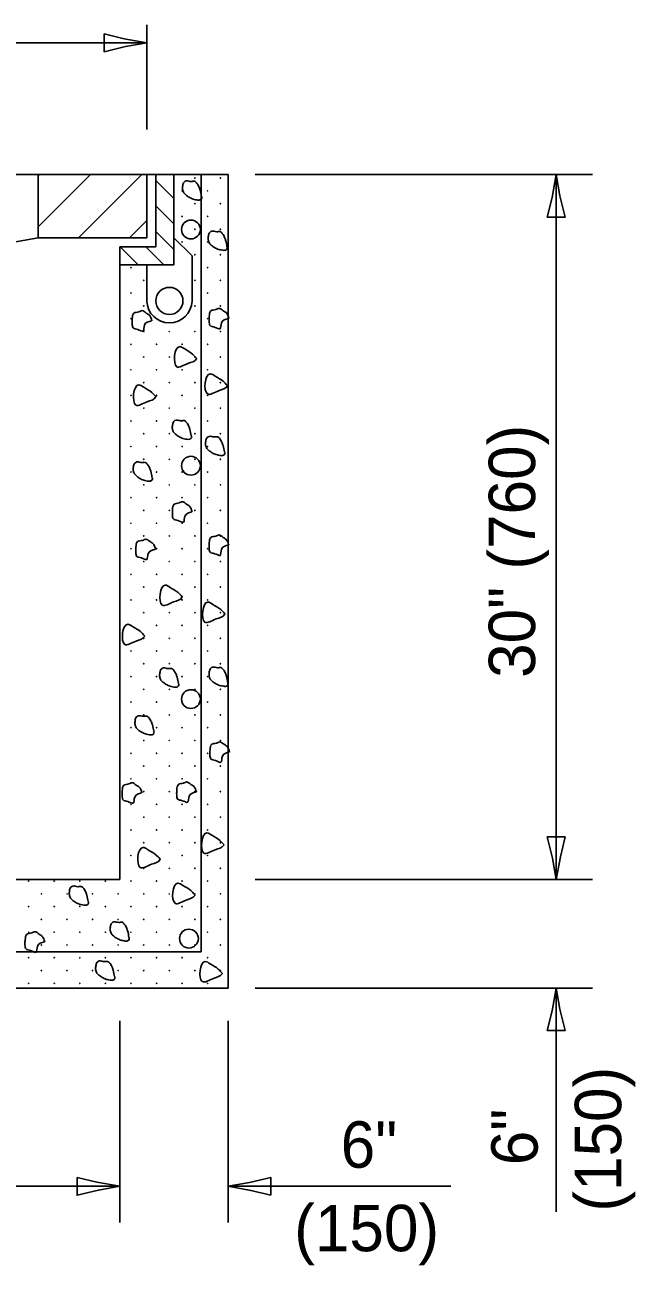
# Model space of a CAD drawing. Extents: x 0 to 2.83, y 0 to 1.83.
# Drawn here: x 2.1848 to 2.3518, y 0.9195 to 1.2591 of the extents above; entities that cross this region are included whole.
import ezdxf

# ---------------------------------------------------------------- set-up
doc = ezdxf.new("R2010")
doc.units = 0
doc.layers.add('RD_Pr_Roadway_Dimensions', color=7, linetype='Continuous')
doc.layers.add('RD_Pr_Roadway_Items', color=7, linetype='Continuous')

msp = doc.modelspace()

# ---------------------------------------------------------------- linework, layer by layer
at = {"layer": 'RD_Pr_Roadway_Dimensions'}
for p, q in [((2.21816, 1.23042), (2.21816, 1.25907)), ((2.01527, 1.25412), (2.21816, 1.25412)), ((2.34012, 1.21806), (2.24784, 1.21806)), ((2.33022, 1.02507), (2.33022, 1.21805)), ((2.34012, 1.02507), (2.24784, 1.02507)), ((2.34012, 0.99538), (2.24784, 0.99538)), ((2.33022, 0.99538), (2.33022, 0.93407)), ((2.21074, 0.93121), (2.21074, 0.98639)), ((2.24043, 0.93121), (2.24043, 0.98639)), ((2.0227, 0.9411), (2.21074, 0.9411)), ((2.24043, 0.9411), (2.3014, 0.9411))]:
    msp.add_line(p, q, dxfattribs=at)
for points in [[(2.2065, 1.25656), (2.20649, 1.25412), (2.20649, 1.25168), (2.21233, 1.25311), (2.21816, 1.25412), (2.21194, 1.25525)], [(2.32778, 1.20639), (2.33022, 1.20639), (2.33266, 1.20639), (2.33123, 1.21222), (2.33022, 1.21805), (2.32909, 1.21183)], [(2.33266, 1.03673), (2.33022, 1.03674), (2.32778, 1.03674), (2.32921, 1.0309), (2.33022, 1.02507), (2.33135, 1.03129)], [(2.32778, 0.98372), (2.33022, 0.98371), (2.33266, 0.98371), (2.33123, 0.98955), (2.33022, 0.99538), (2.32909, 0.98916)], [(2.19908, 0.94354), (2.19907, 0.9411), (2.19907, 0.93866), (2.20491, 0.94009), (2.21074, 0.9411), (2.20452, 0.94224)], [(2.25209, 0.93866), (2.25209, 0.9411), (2.25209, 0.94354), (2.24626, 0.94211), (2.24043, 0.9411), (2.24665, 0.93997)]]:
    msp.add_lwpolyline(points, close=True, dxfattribs=at)
at = {"layer": 'RD_Pr_Roadway_Items'}
for p, q in [((1.99301, 1.21806), (2.24043, 1.21806)), ((2.18847, 1.20075), (2.18847, 1.21806)), ((2.21816, 1.20075), (2.21816, 1.21806)), ((2.22064, 1.19827), (2.22064, 1.21806)), ((2.22558, 1.19332), (2.22558, 1.21806)), ((2.23302, 1.21806), (2.23302, 1.00527)), ((2.24043, 1.21806), (2.24043, 0.99538)), ((2.13157, 1.19085), (2.18847, 1.20075)), ((2.18847, 1.20075), (2.21816, 1.20075)), ((2.23056, 1.19579), (2.22558, 1.20075)), ((2.21074, 1.19827), (2.21074, 1.02507)), ((2.21074, 1.19827), (2.22064, 1.19827)), ((2.23054, 1.18342), (2.23056, 1.19579)), ((2.21074, 1.19332), (2.22558, 1.19332)), ((2.21816, 1.18342), (2.21816, 1.19332)), ((2.0227, 1.02507), (2.21074, 1.02507)), ((2.00043, 1.00527), (2.23302, 1.00527)), ((1.99301, 0.99538), (2.24043, 0.99538))]:
    msp.add_line(p, q, dxfattribs=at)
for points in [[(2.18847, 1.20378), (2.20275, 1.21806)], [(2.18847, 1.21777), (2.18877, 1.21806)], [(2.19943, 1.20075), (2.21676, 1.21806)], [(2.22558, 1.21154), (2.22064, 1.21648)], [(2.22558, 1.20455), (2.22064, 1.20949)], [(2.21342, 1.20075), (2.21816, 1.20548)], [(2.22558, 1.19754), (2.22064, 1.20248)], [(2.21581, 1.19332), (2.21086, 1.19827)], [(2.22282, 1.19332), (2.21786, 1.19827)]]:
    msp.add_lwpolyline(points, dxfattribs=at)
for centre, radius in [((2.23132, 1.21711), 0.0000495), ((2.23832, 1.21711), 0.0000495), ((2.22782, 1.21361), 0.0000495), ((2.23482, 1.21361), 0.0000495), ((2.23132, 1.21011), 0.0000495), ((2.23832, 1.21011), 0.0000495), ((2.23024, 1.20303), 0.00258), ((2.22782, 1.20661), 0.0000495), ((2.23482, 1.20661), 0.0000495), ((2.23132, 1.20311), 0.0000495), ((2.23832, 1.20311), 0.0000495), ((2.22782, 1.19961), 0.0000495), ((2.23482, 1.19961), 0.0000495), ((2.23132, 1.19611), 0.0000495), ((2.23832, 1.19611), 0.0000495), ((2.21383, 1.19261), 0.0000495), ((2.23482, 1.19261), 0.0000495), ((2.21733, 1.18912), 0.0000495), ((2.23132, 1.18912), 0.0000495), ((2.23832, 1.18912), 0.0000495), ((2.21383, 1.18562), 0.0000495), ((2.22435, 1.18349), 0.00371), ((2.23482, 1.18562), 0.0000495), ((2.21733, 1.18212), 0.0000495), ((2.23132, 1.18212), 0.0000495), ((2.23832, 1.18212), 0.0000495), ((2.21383, 1.17862), 0.0000495), ((2.23482, 1.17862), 0.0000495), ((2.21733, 1.17512), 0.0000495), ((2.22432, 1.17512), 0.0000495), ((2.23132, 1.17512), 0.0000495), ((2.23832, 1.17512), 0.0000495), ((2.21383, 1.17162), 0.0000495), ((2.22083, 1.17162), 0.0000495), ((2.22782, 1.17162), 0.0000495), ((2.23482, 1.17162), 0.0000495), ((2.21733, 1.16812), 0.0000495), ((2.22432, 1.16812), 0.0000495), ((2.23132, 1.16812), 0.0000495), ((2.23832, 1.16812), 0.0000495), ((2.21383, 1.16462), 0.0000495), ((2.22083, 1.16462), 0.0000495), ((2.22782, 1.16462), 0.0000495), ((2.23482, 1.16462), 0.0000495), ((2.21733, 1.16112), 0.0000495), ((2.22432, 1.16112), 0.0000495), ((2.23132, 1.16112), 0.0000495), ((2.23832, 1.16112), 0.0000495), ((2.21383, 1.15762), 0.0000495), ((2.22083, 1.15762), 0.0000495), ((2.22782, 1.15762), 0.0000495), ((2.23482, 1.15762), 0.0000495), ((2.21733, 1.15413), 0.0000495), ((2.22432, 1.15413), 0.0000495), ((2.23132, 1.15413), 0.0000495), ((2.23832, 1.15413), 0.0000495), ((2.21383, 1.15063), 0.0000495), ((2.22083, 1.15063), 0.0000495), ((2.22782, 1.15063), 0.0000495), ((2.23482, 1.15063), 0.0000495), ((2.21733, 1.14713), 0.0000495), ((2.22432, 1.14713), 0.0000495), ((2.23132, 1.14713), 0.0000495), ((2.23832, 1.14713), 0.0000495), ((2.21383, 1.14363), 0.0000495), ((2.22083, 1.14363), 0.0000495), ((2.23024, 1.13837), 0.00258), ((2.22782, 1.14363), 0.0000495), ((2.23482, 1.14363), 0.0000495), ((2.21733, 1.14013), 0.0000495), ((2.22432, 1.14013), 0.0000495), ((2.23132, 1.14013), 0.0000495), ((2.23832, 1.14013), 0.0000495), ((2.21383, 1.13663), 0.0000495), ((2.22083, 1.13663), 0.0000495), ((2.22782, 1.13663), 0.0000495), ((2.23482, 1.13663), 0.0000495), ((2.21733, 1.13313), 0.0000495), ((2.22432, 1.13313), 0.0000495), ((2.23132, 1.13313), 0.0000495), ((2.23832, 1.13313), 0.0000495), ((2.21383, 1.12963), 0.0000495), ((2.22083, 1.12963), 0.0000495), ((2.22782, 1.12963), 0.0000495), ((2.23482, 1.12963), 0.0000495), ((2.21733, 1.12613), 0.0000495), ((2.22432, 1.12613), 0.0000495), ((2.23132, 1.12613), 0.0000495), ((2.23832, 1.12613), 0.0000495), ((2.21383, 1.12263), 0.0000495), ((2.22083, 1.12263), 0.0000495), ((2.22782, 1.12263), 0.0000495), ((2.23482, 1.12263), 0.0000495), ((2.21733, 1.11914), 0.0000495), ((2.22432, 1.11914), 0.0000495), ((2.23132, 1.11914), 0.0000495), ((2.23832, 1.11914), 0.0000495), ((2.21383, 1.11564), 0.0000495), ((2.22083, 1.11564), 0.0000495), ((2.22782, 1.11564), 0.0000495), ((2.23482, 1.11564), 0.0000495), ((2.21733, 1.11214), 0.0000495), ((2.22432, 1.11214), 0.0000495), ((2.23132, 1.11214), 0.0000495), ((2.23832, 1.11214), 0.0000495), ((2.21383, 1.10864), 0.0000495), ((2.22083, 1.10864), 0.0000495), ((2.22782, 1.10864), 0.0000495), ((2.23482, 1.10864), 0.0000495), ((2.21733, 1.10514), 0.0000495), ((2.22432, 1.10514), 0.0000495), ((2.23132, 1.10514), 0.0000495), ((2.23832, 1.10514), 0.0000495), ((2.21383, 1.10164), 0.0000495), ((2.22083, 1.10164), 0.0000495), ((2.22782, 1.10164), 0.0000495), ((2.23482, 1.10164), 0.0000495), ((2.21733, 1.09814), 0.0000495), ((2.22432, 1.09814), 0.0000495), ((2.23132, 1.09814), 0.0000495), ((2.23832, 1.09814), 0.0000495), ((2.21383, 1.09464), 0.0000495), ((2.22083, 1.09464), 0.0000495), ((2.22782, 1.09464), 0.0000495), ((2.23482, 1.09464), 0.0000495), ((2.21733, 1.09114), 0.0000495), ((2.22432, 1.09114), 0.0000495), ((2.23132, 1.09114), 0.0000495), ((2.23832, 1.09114), 0.0000495), ((2.21383, 1.08764), 0.0000495), ((2.22083, 1.08764), 0.0000495), ((2.22782, 1.08764), 0.0000495), ((2.23482, 1.08764), 0.0000495), ((2.21733, 1.08415), 0.0000495), ((2.22432, 1.08415), 0.0000495), ((2.23132, 1.08415), 0.0000495), ((2.23832, 1.08415), 0.0000495), ((2.21383, 1.08065), 0.0000495), ((2.22083, 1.08065), 0.0000495), ((2.22782, 1.08065), 0.0000495), ((2.23482, 1.08065), 0.0000495), ((2.21733, 1.07715), 0.0000495), ((2.22432, 1.07715), 0.0000495), ((2.23024, 1.07448), 0.00258), ((2.23132, 1.07715), 0.0000495), ((2.23832, 1.07715), 0.0000495), ((2.21383, 1.07365), 0.0000495), ((2.22083, 1.07365), 0.0000495), ((2.22782, 1.07365), 0.0000495), ((2.23482, 1.07365), 0.0000495), ((2.21733, 1.07015), 0.0000495), ((2.22432, 1.07015), 0.0000495), ((2.23132, 1.07015), 0.0000495), ((2.23832, 1.07015), 0.0000495), ((2.21383, 1.06665), 0.0000495), ((2.22083, 1.06665), 0.0000495), ((2.22782, 1.06665), 0.0000495), ((2.23482, 1.06665), 0.0000495), ((2.21733, 1.06315), 0.0000495), ((2.22432, 1.06315), 0.0000495), ((2.23132, 1.06315), 0.0000495), ((2.23832, 1.06315), 0.0000495), ((2.21383, 1.05965), 0.0000495), ((2.22083, 1.05965), 0.0000495), ((2.22782, 1.05965), 0.0000495), ((2.23482, 1.05965), 0.0000495), ((2.21733, 1.05615), 0.0000495), ((2.22432, 1.05615), 0.0000495), ((2.23132, 1.05615), 0.0000495), ((2.23832, 1.05615), 0.0000495), ((2.21383, 1.05266), 0.0000495), ((2.22083, 1.05266), 0.0000495), ((2.22782, 1.05266), 0.0000495), ((2.23482, 1.05266), 0.0000495), ((2.21733, 1.04916), 0.0000495), ((2.22432, 1.04916), 0.0000495), ((2.23132, 1.04916), 0.0000495), ((2.23832, 1.04916), 0.0000495), ((2.21383, 1.04566), 0.0000495), ((2.22083, 1.04566), 0.0000495), ((2.22782, 1.04566), 0.0000495), ((2.23482, 1.04566), 0.0000495), ((2.21733, 1.04216), 0.0000495), ((2.22432, 1.04216), 0.0000495), ((2.23132, 1.04216), 0.0000495), ((2.23832, 1.04216), 0.0000495), ((2.21383, 1.03866), 0.0000495), ((2.22083, 1.03866), 0.0000495), ((2.22782, 1.03866), 0.0000495), ((2.23482, 1.03866), 0.0000495), ((2.21733, 1.03516), 0.0000495), ((2.22432, 1.03516), 0.0000495), ((2.23132, 1.03516), 0.0000495), ((2.23832, 1.03516), 0.0000495), ((2.21383, 1.03166), 0.0000495), ((2.22083, 1.03166), 0.0000495), ((2.22782, 1.03166), 0.0000495), ((2.23482, 1.03166), 0.0000495), ((2.21733, 1.02816), 0.0000495), ((2.22432, 1.02816), 0.0000495), ((2.23132, 1.02816), 0.0000495), ((2.23832, 1.02816), 0.0000495), ((2.18584, 1.02466), 0.0000495), ((2.19283, 1.02466), 0.0000495), ((2.19983, 1.02466), 0.0000495), ((2.20683, 1.02466), 0.0000495), ((2.21383, 1.02466), 0.0000495), ((2.22083, 1.02466), 0.0000495), ((2.22782, 1.02466), 0.0000495), ((2.23482, 1.02466), 0.0000495), ((2.18933, 1.02116), 0.0000495), ((2.19633, 1.02116), 0.0000495), ((2.20333, 1.02116), 0.0000495), ((2.21033, 1.02116), 0.0000495), ((2.21733, 1.02116), 0.0000495), ((2.22432, 1.02116), 0.0000495), ((2.23132, 1.02116), 0.0000495), ((2.23832, 1.02116), 0.0000495), ((2.18584, 1.01767), 0.0000495), ((2.19283, 1.01767), 0.0000495), ((2.19983, 1.01767), 0.0000495), ((2.20683, 1.01767), 0.0000495), ((2.21383, 1.01767), 0.0000495), ((2.22083, 1.01767), 0.0000495), ((2.22782, 1.01767), 0.0000495), ((2.23482, 1.01767), 0.0000495), ((2.18933, 1.01417), 0.0000495), ((2.19633, 1.01417), 0.0000495), ((2.20333, 1.01417), 0.0000495), ((2.21033, 1.01417), 0.0000495), ((2.21733, 1.01417), 0.0000495), ((2.22432, 1.01417), 0.0000495), ((2.23132, 1.01417), 0.0000495), ((2.23832, 1.01417), 0.0000495), ((2.18584, 1.01067), 0.0000495), ((2.19283, 1.01067), 0.0000495), ((2.19983, 1.01067), 0.0000495), ((2.20683, 1.01067), 0.0000495), ((2.21383, 1.01067), 0.0000495), ((2.22083, 1.01067), 0.0000495), ((2.22969, 1.00891), 0.00258), ((2.22782, 1.01067), 0.0000495), ((2.23482, 1.01067), 0.0000495), ((2.18933, 1.00717), 0.0000495), ((2.19633, 1.00717), 0.0000495), ((2.20333, 1.00717), 0.0000495), ((2.21033, 1.00717), 0.0000495), ((2.21733, 1.00717), 0.0000495), ((2.22432, 1.00717), 0.0000495), ((2.23132, 1.00717), 0.0000495), ((2.23832, 1.00717), 0.0000495), ((2.18584, 1.00367), 0.0000495), ((2.19283, 1.00367), 0.0000495), ((2.19983, 1.00367), 0.0000495), ((2.20683, 1.00367), 0.0000495), ((2.21383, 1.00367), 0.0000495), ((2.22083, 1.00367), 0.0000495), ((2.22782, 1.00367), 0.0000495), ((2.23482, 1.00367), 0.0000495), ((2.18933, 1.00017), 0.0000495), ((2.19633, 1.00017), 0.0000495), ((2.20333, 1.00017), 0.0000495), ((2.21033, 1.00017), 0.0000495), ((2.21733, 1.00017), 0.0000495), ((2.22432, 1.00017), 0.0000495), ((2.23132, 1.00017), 0.0000495), ((2.23832, 1.00017), 0.0000495), ((2.18584, 0.99667), 0.0000495), ((2.19283, 0.99667), 0.0000495), ((2.19983, 0.99667), 0.0000495), ((2.20683, 0.99667), 0.0000495), ((2.21383, 0.99667), 0.0000495), ((2.22083, 0.99667), 0.0000495), ((2.22782, 0.99667), 0.0000495), ((2.23482, 0.99667), 0.0000495)]:
    msp.add_circle(centre, radius, dxfattribs=at)
msp.add_arc((2.22435, 1.18365), 0.00619, 182.1533, 357.8484, dxfattribs=at)
for points in [[(2.23311, 1.21209), (2.23275, 1.21384), (2.23246, 1.21464), (2.23188, 1.21565), (2.23121, 1.21622), (2.23032, 1.21617), (2.22897, 1.21635), (2.22837, 1.21599), (2.228, 1.21506), (2.22797, 1.21396), (2.2283, 1.21307), (2.22904, 1.21234), (2.22999, 1.2117), (2.23115, 1.21127), (2.23188, 1.21112), (2.23271, 1.21112), (2.23321, 1.21163), (2.23317, 1.21203)], [(2.2401, 1.19833), (2.23974, 1.20009), (2.23946, 1.20088), (2.23887, 1.20189), (2.2382, 1.20245), (2.23731, 1.20241), (2.23596, 1.20259), (2.23538, 1.20223), (2.23501, 1.2013), (2.23498, 1.20021), (2.23529, 1.19932), (2.23603, 1.19858), (2.23698, 1.19794), (2.23814, 1.19751), (2.23887, 1.19738), (2.2397, 1.19738), (2.24019, 1.19787), (2.24016, 1.19827)], [(2.21956, 1.17802), (2.21877, 1.17965), (2.21801, 1.18014), (2.21685, 1.18083), (2.21598, 1.1805), (2.21464, 1.18014), (2.21418, 1.17866), (2.21414, 1.17725), (2.21443, 1.17612), (2.21567, 1.17569), (2.21717, 1.17523), (2.21755, 1.17689), (2.21948, 1.17802)], [(2.24061, 1.17866), (2.23985, 1.18028), (2.23908, 1.18078), (2.2379, 1.18145), (2.23704, 1.18114), (2.23569, 1.18078), (2.23525, 1.17928), (2.23522, 1.17787), (2.2355, 1.17674), (2.23673, 1.17631), (2.2382, 1.17585), (2.23862, 1.17751), (2.24052, 1.17866)], [(2.23179, 1.16778), (2.2307, 1.16893), (2.22854, 1.17034), (2.22717, 1.17098), (2.22637, 1.16548), (2.22943, 1.16637), (2.23176, 1.1676), (2.23185, 1.16782)], [(2.24019, 1.16032), (2.23908, 1.16147), (2.23691, 1.16288), (2.23557, 1.16352), (2.23474, 1.15802), (2.23783, 1.15891), (2.24016, 1.16015), (2.24025, 1.16035)], [(2.22061, 1.15728), (2.21951, 1.15845), (2.21734, 1.15986), (2.21598, 1.16049), (2.21518, 1.15498), (2.21822, 1.15587), (2.22056, 1.1571), (2.22067, 1.15731)], [(2.23032, 1.14658), (2.22995, 1.14831), (2.22966, 1.14912), (2.2291, 1.15013), (2.22843, 1.1507), (2.22751, 1.15066), (2.22618, 1.15084), (2.22557, 1.15048), (2.22521, 1.14953), (2.22517, 1.14845), (2.22548, 1.14756), (2.22625, 1.14683), (2.22719, 1.14619), (2.22837, 1.14576), (2.2291, 1.14561), (2.2299, 1.14561), (2.23042, 1.14612), (2.23038, 1.14652)], [(2.2394, 1.14214), (2.23903, 1.14391), (2.23875, 1.14469), (2.23817, 1.1457), (2.23753, 1.14628), (2.2366, 1.14624), (2.23526, 1.14641), (2.23465, 1.14606), (2.2343, 1.14511), (2.23427, 1.14402), (2.23458, 1.14312), (2.23535, 1.14239), (2.23629, 1.14175), (2.23747, 1.14132), (2.23817, 1.14117), (2.23899, 1.14117), (2.23949, 1.14168), (2.23946, 1.14208)], [(2.21958, 1.13513), (2.21923, 1.1369), (2.21895, 1.1377), (2.21835, 1.13871), (2.21768, 1.13927), (2.21679, 1.13924), (2.21544, 1.13942), (2.21486, 1.13907), (2.21449, 1.13812), (2.21446, 1.13702), (2.21478, 1.13613), (2.21552, 1.1354), (2.21647, 1.13476), (2.21763, 1.13432), (2.21835, 1.13418), (2.21918, 1.13418), (2.21969, 1.13467), (2.21964, 1.13507)], [(2.23058, 1.12574), (2.2298, 1.12734), (2.22906, 1.12783), (2.22785, 1.12851), (2.22701, 1.1282), (2.22566, 1.12783), (2.2252, 1.12636), (2.22517, 1.12495), (2.22543, 1.12382), (2.2267, 1.12339), (2.22819, 1.12293), (2.22861, 1.12459), (2.23051, 1.12574)], [(2.22055, 1.11546), (2.21978, 1.1171), (2.21904, 1.11759), (2.21783, 1.11825), (2.217, 1.11794), (2.21564, 1.11759), (2.21519, 1.1161), (2.21516, 1.11469), (2.21543, 1.11356), (2.21669, 1.11313), (2.21814, 1.11269), (2.21856, 1.11433), (2.22046, 1.11546)], [(2.24059, 1.11664), (2.23983, 1.11825), (2.23906, 1.11874), (2.23789, 1.11943), (2.23704, 1.11911), (2.23569, 1.11874), (2.23525, 1.11726), (2.2352, 1.11585), (2.23548, 1.11472), (2.23672, 1.11429), (2.2382, 1.11383), (2.23862, 1.11549), (2.24052, 1.11664)], [(2.22782, 1.10249), (2.22673, 1.10366), (2.22454, 1.10506), (2.22321, 1.1057), (2.22239, 1.10019), (2.22545, 1.10108), (2.22779, 1.10231), (2.22788, 1.10252)], [(2.23949, 1.09783), (2.23838, 1.099), (2.23621, 1.1004), (2.23488, 1.10103), (2.23404, 1.09553), (2.23713, 1.09642), (2.23946, 1.09765), (2.23955, 1.09787)], [(2.21757, 1.09177), (2.21647, 1.09294), (2.21429, 1.09434), (2.21293, 1.09496), (2.21213, 1.08947), (2.21521, 1.09036), (2.21752, 1.09159), (2.21763, 1.09182)], [(2.24032, 1.07896), (2.23998, 1.08071), (2.2397, 1.0815), (2.23912, 1.08252), (2.23844, 1.08309), (2.23756, 1.08306), (2.2362, 1.08323), (2.23562, 1.08288), (2.23526, 1.08191), (2.23522, 1.08083), (2.23554, 1.07994), (2.23627, 1.07921), (2.23724, 1.07859), (2.23838, 1.07814), (2.23912, 1.07801), (2.23995, 1.07801), (2.24043, 1.0785), (2.24038, 1.0789)], [(2.2268, 1.07872), (2.22646, 1.08047), (2.22618, 1.08128), (2.2256, 1.08228), (2.22491, 1.08286), (2.22404, 1.08282), (2.22267, 1.083), (2.22208, 1.08264), (2.22174, 1.08169), (2.22169, 1.08059), (2.222, 1.0797), (2.22275, 1.07899), (2.22371, 1.07835), (2.22485, 1.07791), (2.2256, 1.07777), (2.22643, 1.07777), (2.2269, 1.07828), (2.22686, 1.07866)], [(2.22005, 1.06567), (2.2197, 1.06742), (2.21942, 1.06821), (2.21883, 1.06922), (2.21816, 1.0698), (2.21727, 1.06976), (2.2159, 1.06993), (2.21531, 1.06958), (2.21497, 1.06863), (2.21494, 1.06754), (2.21524, 1.06665), (2.21599, 1.06591), (2.21696, 1.06529), (2.2181, 1.06486), (2.21883, 1.06472), (2.21966, 1.06472), (2.22013, 1.06521), (2.2201, 1.06561)], [(2.24083, 1.05997), (2.24007, 1.06159), (2.2393, 1.0621), (2.23811, 1.06276), (2.23728, 1.06245), (2.23593, 1.0621), (2.23548, 1.06061), (2.23544, 1.0592), (2.23571, 1.05809), (2.23695, 1.05764), (2.23842, 1.05718), (2.23884, 1.05886), (2.24075, 1.05997)], [(2.21684, 1.04878), (2.21605, 1.05041), (2.21529, 1.0509), (2.21411, 1.05159), (2.21325, 1.05126), (2.2119, 1.0509), (2.21145, 1.04942), (2.21141, 1.04801), (2.21169, 1.04688), (2.21293, 1.04645), (2.21443, 1.04599), (2.21485, 1.04765), (2.21675, 1.04878)], [(2.23173, 1.04902), (2.23099, 1.05064), (2.23021, 1.05114), (2.22903, 1.05181), (2.22818, 1.0515), (2.22683, 1.05114), (2.22638, 1.04966), (2.22634, 1.04825), (2.22661, 1.04712), (2.22785, 1.04667), (2.22934, 1.04623), (2.22975, 1.04789), (2.23165, 1.04902)], [(2.23925, 1.03463), (2.23814, 1.03581), (2.23597, 1.03722), (2.23462, 1.03785), (2.23381, 1.03233), (2.23688, 1.03324), (2.23921, 1.03445), (2.23931, 1.03468)], [(2.22178, 1.03068), (2.22065, 1.03184), (2.21847, 1.03325), (2.21717, 1.03388), (2.21633, 1.02838), (2.21941, 1.02927), (2.22175, 1.03051), (2.22184, 1.03073)], [(2.2021, 1.01903), (2.20174, 1.02078), (2.20147, 1.02158), (2.2009, 1.02259), (2.20021, 1.02317), (2.19929, 1.02313), (2.19794, 1.02331), (2.19735, 1.02295), (2.19701, 1.022), (2.19698, 1.0209), (2.19727, 1.02001), (2.19803, 1.01928), (2.19899, 1.01864), (2.20015, 1.01821), (2.2009, 1.01808), (2.2017, 1.01808), (2.20219, 1.01857), (2.20216, 1.01897)], [(2.23133, 1.02089), (2.23023, 1.02206), (2.22806, 1.02345), (2.2267, 1.02409), (2.22589, 1.01858), (2.22895, 1.01948), (2.23128, 1.02071), (2.23139, 1.02092)], [(2.21328, 1.00923), (2.21292, 1.011), (2.21267, 1.01179), (2.21207, 1.0128), (2.21139, 1.01337), (2.21051, 1.01333), (2.20915, 1.01351), (2.20856, 1.01315), (2.20821, 1.0122), (2.20817, 1.01112), (2.20848, 1.01023), (2.20922, 1.0095), (2.21019, 1.00886), (2.21133, 1.00843), (2.21207, 1.00828), (2.2129, 1.00828), (2.21338, 1.00879), (2.21334, 1.00917)], [(2.19022, 1.00799), (2.18948, 1.0096), (2.18871, 1.01011), (2.18753, 1.01078), (2.18667, 1.01046), (2.18534, 1.01011), (2.18488, 1.00861), (2.18482, 1.0072), (2.18511, 1.00607), (2.18635, 1.00564), (2.18786, 1.00518), (2.18826, 1.00684), (2.19016, 1.00799)], [(2.20933, 0.9985), (2.20897, 1.00027), (2.20869, 1.00107), (2.20812, 1.00208), (2.20744, 1.00264), (2.20652, 1.00261), (2.20517, 1.00279), (2.20458, 1.00243), (2.20422, 1.00148), (2.20419, 1.00039), (2.2045, 0.99949), (2.20526, 0.99877), (2.20621, 0.99813), (2.20738, 0.99768), (2.20812, 0.99756), (2.20893, 0.99756), (2.20942, 0.99804), (2.20939, 0.99844)], [(2.23878, 0.99943), (2.23771, 1.00059), (2.23553, 1.002), (2.23416, 1.00264), (2.23336, 0.99715), (2.23642, 0.99802), (2.23875, 0.99926), (2.23884, 0.99946)]]:
    msp.add_spline(points, degree=3, dxfattribs=at)

# ---------------------------------------------------------------- texts
at = {"layer": 'RD_Pr_Roadway_Dimensions'}
for s, p in [('30" (760)', (2.32444, 1.08029)), ('(150)', (2.348, 0.93417)), ('6"', (2.32514, 0.94688))]:
    msp.add_text(s, height=0.0127, rotation=90, dxfattribs=at).set_placement(p)
for s, p in [('6"', (2.27123, 0.94619)), ('(150)', (2.25851, 0.92333))]:
    msp.add_text(s, height=0.0127, dxfattribs=at).set_placement(p)

doc.saveas('drawing.dxf')
